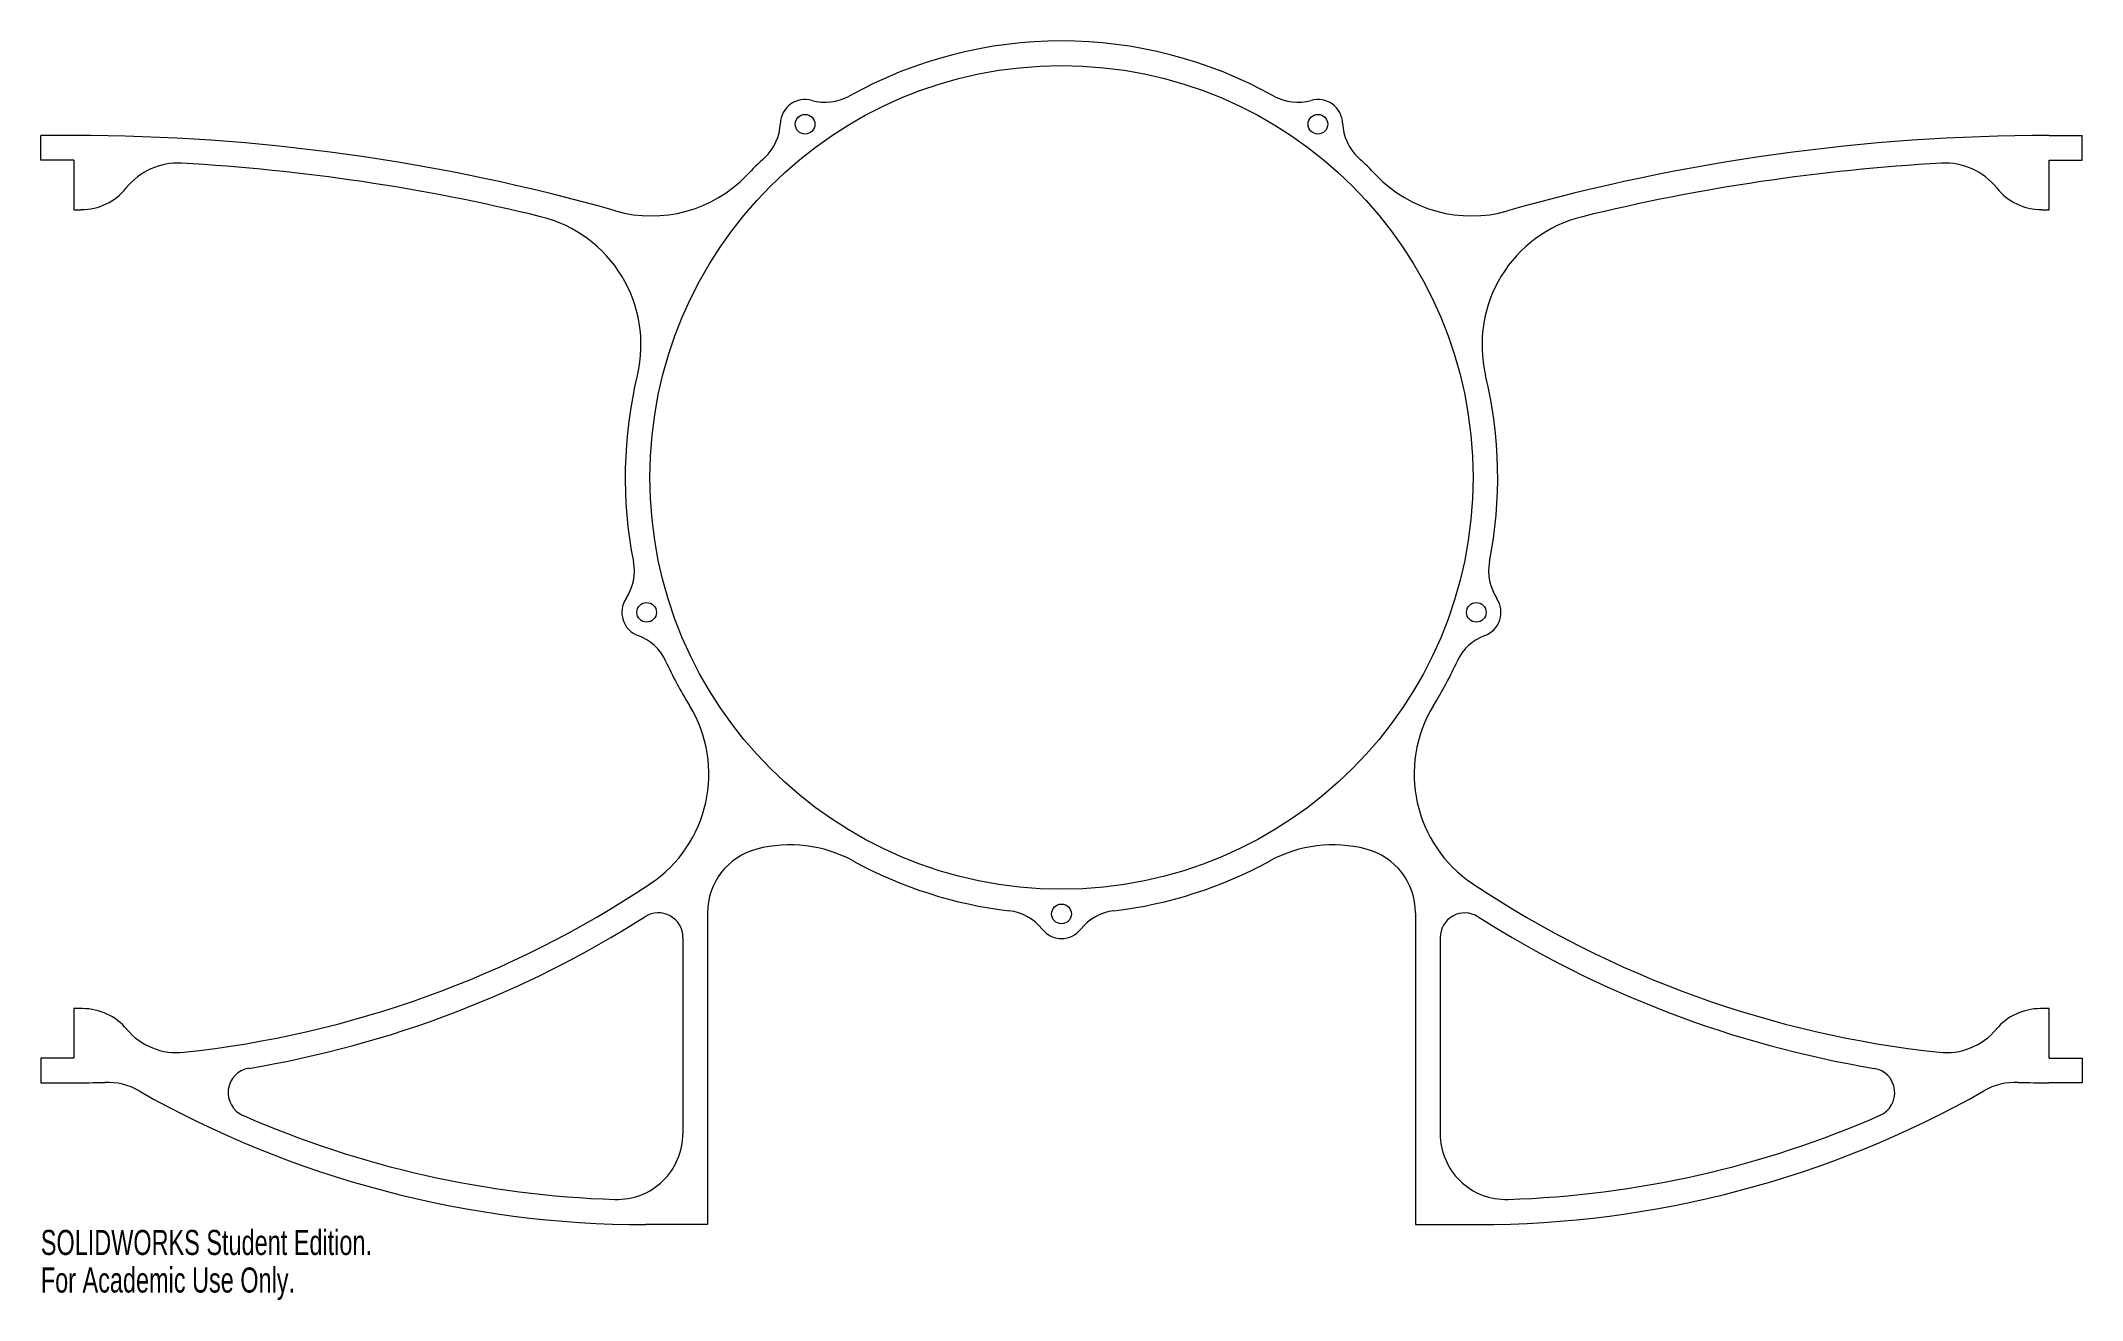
# Model space of a CAD drawing. Header units: inches. Extents: x -7.8 to 7.8, y -6.2 to 3.3.
import ezdxf

# ---------------------------------------------------------------- set-up
doc = ezdxf.new("R2010")
doc.units = ezdxf.units.IN
doc.header["$MEASUREMENT"] = 0
doc.styles.add('SLDTEXTSTYLE0', font='TXT', dxfattribs={"width": 0.7})

msp = doc.modelspace()

# ---------------------------------------------------------------- linework, layer by layer
at = {"color": 7, "linetype": 'Continuous', "lineweight": 15}
for p, q in [((-7.75, 2.406), (-7.75, 2.594)), ((-7.5, 2.594), (-7.75, 2.594)), ((7.5, 2.594), (7.75, 2.594)), ((7.75, 2.406), (7.75, 2.594)), ((-7.5, 2.406), (-7.75, 2.406)), ((-7.5, 2.406), (-7.5, 2.031)), ((7.5, 2.031), (7.5, 2.406)), ((7.5, 2.406), (7.75, 2.406)), ((-7.5, 2.031), (-7.443, 2.031)), ((7.443, 2.031), (7.5, 2.031)), ((-2.688, -3.304), (-2.688, -5.67)), ((2.688, -3.304), (2.688, -5.67)), ((-2.875, -3.492), (-2.875, -4.979)), ((2.875, -3.492), (2.875, -4.979)), ((-7.5, -4.031), (-7.5, -4.406)), ((-7.433, -4.031), (-7.5, -4.031)), ((7.5, -4.031), (7.433, -4.031)), ((7.5, -4.406), (7.5, -4.031)), ((-7.75, -4.406), (-7.75, -4.594)), ((-7.5, -4.406), (-7.75, -4.406)), ((7.5, -4.406), (7.75, -4.406)), ((7.75, -4.406), (7.75, -4.594)), ((-7.75, -4.594), (-7.5, -4.594)), ((7.75, -4.594), (7.5, -4.594)), ((-2.688, -5.67), (-3.156, -5.67)), ((2.688, -5.67), (3.156, -5.67))]:
    msp.add_line(p, q, dxfattribs=at)
for centre, radius in [((0, 0), 3.125), ((-1.947, 2.68), 0.0747), ((1.947, 2.68), 0.0747), ((-3.15, -1.024), 0.0747), ((3.15, -1.024), 0.0747), ((0, -3.312), 0.0748)]:
    msp.add_circle(centre, radius, dxfattribs=at)
for centre, radius, start, end in [((0, 0), 3.312, 60.8774, 119.1226), ((-1.947, 2.68), 0.188, 74.2794, 177.7206), ((-1.795, 3.221), 0.375, 254.2794, 299.1226), ((1.795, 3.221), 0.375, 240.8774, 285.7206), ((1.947, 2.68), 0.188, 2.2794, 105.7206), ((-2.509, 2.702), 0.375, 312.8774, 357.7206), ((2.509, 2.702), 0.375, 182.2794, 227.1226), ((-7.5, -12.5), 15.094, 74.182, 90), ((7.5, -12.5), 15.094, 90, 105.818), ((-6.71, 1.885), 0.5, 86.8545, 141.4534), ((-7.5, -12.5), 14.906, 76.2437, 86.8545), ((0, 0), 3.312, 132.8774, 136.2101), ((0, 0), 3.312, 43.7899, 47.1226), ((7.5, -12.5), 14.906, 93.1455, 103.7563), ((6.71, 1.885), 0.5, 38.5466, 93.1455), ((-7.443, 2.469), 0.437, 270, 321.4534), ((-3.113, 2.984), 1, 254.182, 316.2101), ((3.113, 2.984), 1, 223.7899, 285.818), ((7.443, 2.469), 0.437, 218.5466, 270), ((-4.193, 1.007), 1, 346.4914, 76.2437), ((4.193, 1.007), 1, 103.7563, 193.5086), ((0, 0), 3.313, 166.4914, 191.1226), ((0, 0), 3.312, 348.8774, 13.5086), ((-3.618, -0.711), 0.375, 326.2794, 11.1226), ((3.618, -0.711), 0.375, 168.8774, 213.7206), ((-3.15, -1.024), 0.188, 146.2794, 249.7206), ((3.15, -1.024), 0.187, 290.2794, 33.7206), ((-3.345, -1.551), 0.375, 24.8774, 69.7206), ((3.345, -1.551), 0.375, 110.2794, 155.1226), ((0, 0), 3.313, 204.8774, 211.4816), ((0, 0), 3.313, 328.5184, 335.1226), ((-3.678, -2.252), 1, 303.604, 31.4816), ((3.678, -2.252), 1, 148.5184, 236.396), ((-2.061, -3.788), 1, 61.4482, 104.6344), ((2.061, -3.788), 1, 75.3656, 118.5518), ((-2.188, -3.304), 0.5, 104.6344, 180), ((0, 0), 3.313, 241.4482, 263.1226), ((0, 0), 3.313, 276.8774, 298.5518), ((2.188, -3.304), 0.5, 0, 75.3656), ((-7.5, 3.5), 7.906, 276.0759, 303.604), ((7.5, 3.5), 7.906, 236.396, 263.9241), ((-7.5, 3.5), 8.094, 279.4493, 302.4015), ((-3.062, -3.492), 0.188, 0, 122.4015), ((-0.442, -3.661), 0.375, 38.2794, 83.1226), ((0.442, -3.661), 0.375, 96.8774, 141.7206), ((3.062, -3.492), 0.187, 57.5985, 180), ((7.5, 3.5), 8.094, 237.5985, 260.5507), ((0, -3.312), 0.187, 218.2794, 321.7206), ((-7.433, -4.469), 0.438, 40.1191, 90), ((7.433, -4.469), 0.438, 90, 139.8809), ((-6.716, -3.865), 0.5, 220.1191, 276.0759), ((6.716, -3.865), 0.5, 263.9241, 319.8809), ((-6.14, -4.669), 0.188, 99.4493, 246.3148), ((6.14, -4.669), 0.187, 293.6852, 80.5507), ((-7.5, 3.5), 8.094, 270, 271.6641), ((-7.25, -5.09), 0.5, 60.4583, 91.6641), ((7.25, -5.09), 0.5, 88.3359, 119.5417), ((7.5, 3.5), 8.094, 268.3359, 270), ((-3.156, 2.134), 7.804, 240.4583, 270), ((3.156, 2.134), 7.804, 270, 299.5417), ((-3.156, 2.134), 7.616, 246.3148, 268.2385), ((3.156, 2.134), 7.616, 271.7615, 293.6852), ((-3.375, -4.979), 0.5, 268.2385, 0), ((3.375, -4.979), 0.5, 180, 271.7615)]:
    msp.add_arc(centre, radius, start, end, dxfattribs=at)

# ---------------------------------------------------------------- texts
at = {"color": 7, "linetype": 'Continuous', "char_height": 0.1903, "attachment_point": 1, "style": 'SLDTEXTSTYLE0'}
for s, insert in [('SOLIDWORKS Student Edition.', (-7.75, -5.71)), ('For Academic Use Only.', (-7.75, -5.995))]:
    msp.add_mtext(s, dxfattribs=dict(at, insert=insert))

doc.saveas('drawing.dxf')
